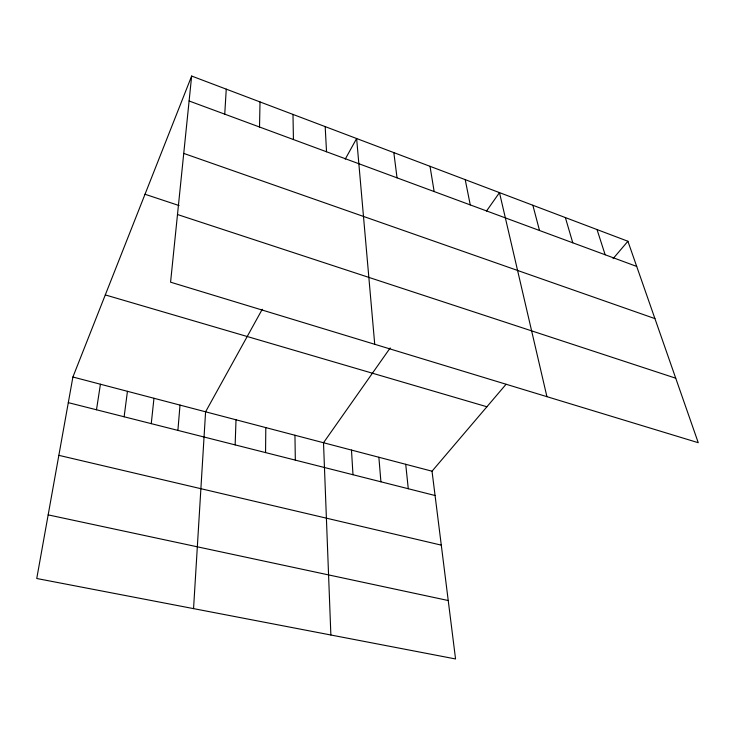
<?xml version="1.0" encoding="UTF-8"?>
<svg xmlns="http://www.w3.org/2000/svg" width="735" height="735" viewBox="0 0 735 735"><rect width="100%" height="100%" fill="white"/><g stroke="black" fill="none" stroke-linecap="round" stroke-linejoin="round"><path stroke-width="1.1" d="M265.555 452.595L265.804 427.605M259.519 127.008L260.015 101.935M235.145 444.886L236.018 419.786M193.553 608.626L205.589 411.811L262.266 309.26M224.745 114.155L226.251 89.146M177.898 430.388L180.011 405.104M191.651 76.045L170.575 282.185L698.25 442.7L627.911 241.255L191.651 76.045L72.903 377.009L36.75 578.5L455.553 658.955L432.024 471.199L506.047 384.295M151.263 423.645L153.964 398.269M124.132 416.773L127.44 391.314M96.487 409.772L100.429 384.23M345.229 159.164L356.631 138.52L374.731 344.283M390.212 347.931L323.51 442.736L330.869 635.003M486.515 211.046L499.478 192.616L546.923 396.661M613.091 258.656L627.911 241.255M48.17 514.877L448.231 600.523M58.855 455.342L441.294 545.14M68.309 402.642L435.074 495.519M72.903 377.009L432.024 471.199M105.298 294.919L486.91 406.767M177.493 214.528L675.731 378.203M145.016 194.26L179.074 205.561M183.741 153.413L654.922 318.604M189.106 100.98L636.703 266.428M597.031 229.559L605.153 254.769M565.362 217.56L572.776 242.798M532.857 205.249L539.518 230.505M465.209 179.634L470.253 204.9M430.012 166.303L434.155 191.559M393.831 152.604L397.038 177.842M405.72 464.299L408.274 488.729M378.874 457.253L380.914 481.802M351.477 450.068L352.984 474.727M325.182 126.613L326.533 151.777M292.989 114.412L293.43 139.549M294.956 435.249L295.323 460.128"/></g></svg>
